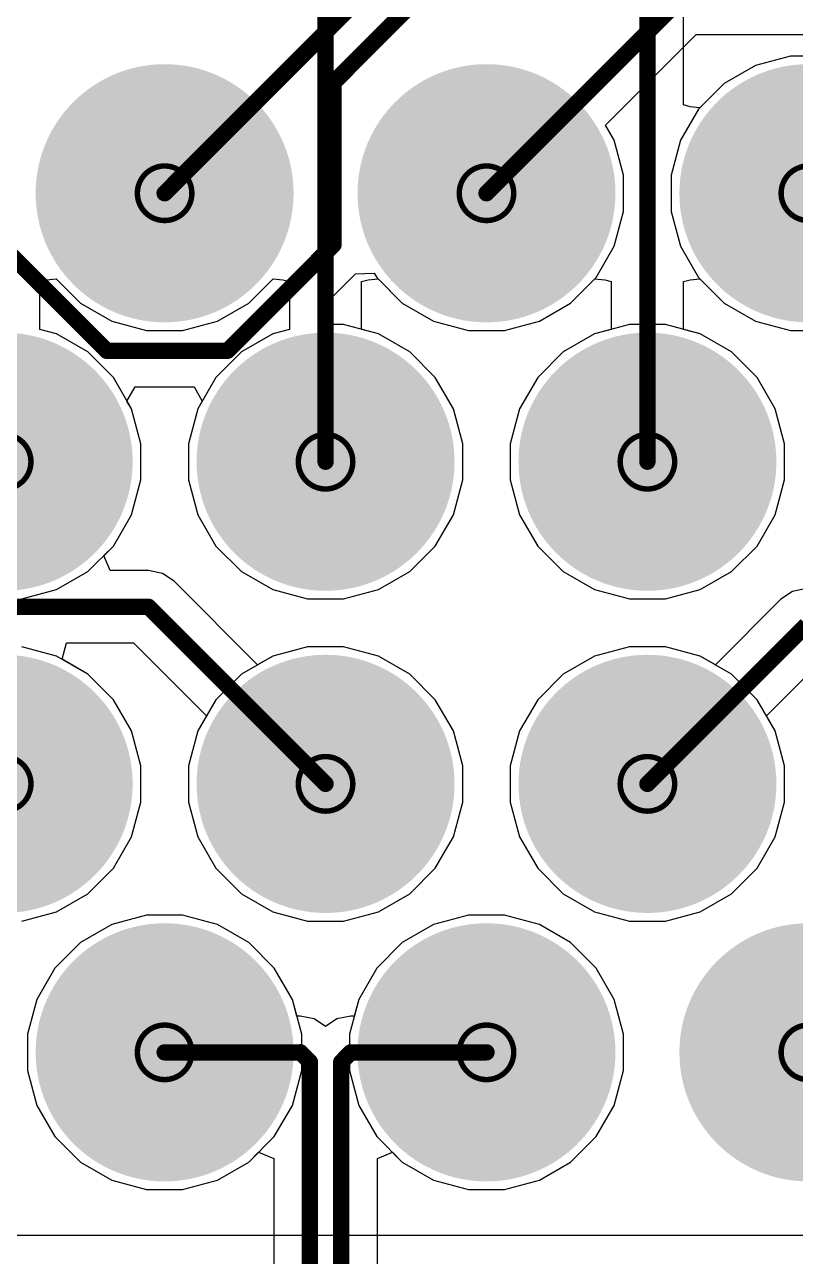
# Model space of a CAD drawing. Header units: inches. Extents: x -31 to 249, y -28 to 261.
# Drawn here: x 22.5 to 29.68, y 68.81 to 80.28 of the extents above; entities that cross this region are included whole.
import ezdxf

# ---------------------------------------------------------------- set-up
doc = ezdxf.new("R2010")
doc.units = ezdxf.units.IN
for name, color, linetype in [('Bottom Layer', 5, 'Continuous'), ('Bottom Solder', 6, 'Continuous'), ('Drill Drawing', 1, 'Continuous'), ('Multi-Layer', 9, 'Continuous'), ('Pad Holes', 156, 'Continuous'), ('Top Layer', 1, 'Continuous'), ('Top Solder', 216, 'Continuous')]:
    doc.layers.add(name, color=color, linetype=linetype)

# ---------------------------------------------------------------- blocks, each defined once
blk = doc.blocks.new('6437288_3_41')
at = {"layer": 'Bottom Layer'}
h = blk.add_hatch(color=5, dxfattribs=at)
edge = h.paths.add_edge_path()
edge.add_arc((13.25, 7.25), 1.1, 0, 360)
h = blk.add_hatch(color=5, dxfattribs=at)
edge = h.paths.add_edge_path()
edge.add_arc((16.25, 7.25), 1.1, 0, 360)
h = blk.add_hatch(color=5, dxfattribs=at)
edge = h.paths.add_edge_path()
edge.add_arc((19.25, 7.25), 1.1, 0, 360)
h = blk.add_hatch(color=5, dxfattribs=at)
edge = h.paths.add_edge_path()
edge.add_arc((14.75, 4.75), 1.1, 0, 360)
h = blk.add_hatch(color=5, dxfattribs=at)
edge = h.paths.add_edge_path()
edge.add_arc((17.75, 4.75), 1.1, 0, 360)
h = blk.add_hatch(color=5, dxfattribs=at)
edge = h.paths.add_edge_path()
edge.add_arc((20.75, 4.75), 1.1, 0, 360)
h = blk.add_hatch(color=5, dxfattribs=at)
edge = h.paths.add_edge_path()
edge.add_arc((14.75, 1.75), 1.1, 0, 360)
h = blk.add_hatch(color=5, dxfattribs=at)
edge = h.paths.add_edge_path()
edge.add_arc((17.75, 1.75), 1.1, 0, 360)
h = blk.add_hatch(color=5, dxfattribs=at)
edge = h.paths.add_edge_path()
edge.add_arc((20.75, 1.75), 1.1, 0, 360)
h = blk.add_hatch(color=5, dxfattribs=at)
edge = h.paths.add_edge_path()
edge.add_arc((13.25, -0.75), 1.1, 0, 360)
h = blk.add_hatch(color=5, dxfattribs=at)
edge = h.paths.add_edge_path()
edge.add_arc((16.25, -0.75), 1.1, 0, 360)
h = blk.add_hatch(color=5, dxfattribs=at)
edge = h.paths.add_edge_path()
edge.add_arc((19.25, -0.75), 1.1, 0, 360)
at = {"layer": 'Bottom Solder'}
h = blk.add_hatch(color=6, dxfattribs=at)
edge = h.paths.add_edge_path()
edge.add_arc((13.25, 7.25), 1.202, 0, 360)
h = blk.add_hatch(color=6, dxfattribs=at)
edge = h.paths.add_edge_path()
edge.add_arc((16.25, 7.25), 1.202, 0, 360)
h = blk.add_hatch(color=6, dxfattribs=at)
edge = h.paths.add_edge_path()
edge.add_arc((19.25, 7.25), 1.202, 0, 360)
h = blk.add_hatch(color=6, dxfattribs=at)
edge = h.paths.add_edge_path()
edge.add_arc((14.75, 4.75), 1.202, 0, 360)
h = blk.add_hatch(color=6, dxfattribs=at)
edge = h.paths.add_edge_path()
edge.add_arc((17.75, 4.75), 1.202, 0, 360)
h = blk.add_hatch(color=6, dxfattribs=at)
edge = h.paths.add_edge_path()
edge.add_arc((20.75, 4.75), 1.202, 0, 360)
h = blk.add_hatch(color=6, dxfattribs=at)
edge = h.paths.add_edge_path()
edge.add_arc((14.75, 1.75), 1.202, 0, 360)
h = blk.add_hatch(color=6, dxfattribs=at)
edge = h.paths.add_edge_path()
edge.add_arc((17.75, 1.75), 1.202, 0, 360)
h = blk.add_hatch(color=6, dxfattribs=at)
edge = h.paths.add_edge_path()
edge.add_arc((20.75, 1.75), 1.202, 0, 360)
h = blk.add_hatch(color=6, dxfattribs=at)
edge = h.paths.add_edge_path()
edge.add_arc((13.25, -0.75), 1.202, 0, 360)
h = blk.add_hatch(color=6, dxfattribs=at)
edge = h.paths.add_edge_path()
edge.add_arc((16.25, -0.75), 1.202, 0, 360)
h = blk.add_hatch(color=6, dxfattribs=at)
edge = h.paths.add_edge_path()
edge.add_arc((19.25, -0.75), 1.202, 0, 360)
at = {"layer": 'Multi-Layer'}
h = blk.add_hatch(color=9, dxfattribs=at)
edge = h.paths.add_edge_path()
edge.add_arc((13.25, 7.25), 1.1, 0, 360)
h = blk.add_hatch(color=9, dxfattribs=at)
edge = h.paths.add_edge_path()
edge.add_arc((16.25, 7.25), 1.1, 0, 360)
h = blk.add_hatch(color=9, dxfattribs=at)
edge = h.paths.add_edge_path()
edge.add_arc((19.25, 7.25), 1.1, 0, 360)
h = blk.add_hatch(color=9, dxfattribs=at)
edge = h.paths.add_edge_path()
edge.add_arc((14.75, 4.75), 1.1, 0, 360)
h = blk.add_hatch(color=9, dxfattribs=at)
edge = h.paths.add_edge_path()
edge.add_arc((17.75, 4.75), 1.1, 0, 360)
h = blk.add_hatch(color=9, dxfattribs=at)
edge = h.paths.add_edge_path()
edge.add_arc((20.75, 4.75), 1.1, 0, 360)
h = blk.add_hatch(color=9, dxfattribs=at)
edge = h.paths.add_edge_path()
edge.add_arc((14.75, 1.75), 1.1, 0, 360)
h = blk.add_hatch(color=9, dxfattribs=at)
edge = h.paths.add_edge_path()
edge.add_arc((17.75, 1.75), 1.1, 0, 360)
h = blk.add_hatch(color=9, dxfattribs=at)
edge = h.paths.add_edge_path()
edge.add_arc((20.75, 1.75), 1.1, 0, 360)
h = blk.add_hatch(color=9, dxfattribs=at)
edge = h.paths.add_edge_path()
edge.add_arc((13.25, -0.75), 1.1, 0, 360)
h = blk.add_hatch(color=9, dxfattribs=at)
edge = h.paths.add_edge_path()
edge.add_arc((16.25, -0.75), 1.1, 0, 360)
h = blk.add_hatch(color=9, dxfattribs=at)
edge = h.paths.add_edge_path()
edge.add_arc((19.25, -0.75), 1.1, 0, 360)
at = {"layer": 'Pad Holes'}
h = blk.add_hatch(color=7, dxfattribs=at)
edge = h.paths.add_edge_path()
edge.add_arc((13.25, 7.25), 0.65, 0, 360)
h = blk.add_hatch(color=7, dxfattribs=at)
edge = h.paths.add_edge_path()
edge.add_arc((16.25, 7.25), 0.65, 0, 360)
h = blk.add_hatch(color=7, dxfattribs=at)
edge = h.paths.add_edge_path()
edge.add_arc((19.25, 7.25), 0.65, 0, 360)
h = blk.add_hatch(color=7, dxfattribs=at)
edge = h.paths.add_edge_path()
edge.add_arc((14.75, 4.75), 0.65, 0, 360)
h = blk.add_hatch(color=7, dxfattribs=at)
edge = h.paths.add_edge_path()
edge.add_arc((17.75, 4.75), 0.65, 0, 360)
h = blk.add_hatch(color=7, dxfattribs=at)
edge = h.paths.add_edge_path()
edge.add_arc((20.75, 4.75), 0.65, 0, 360)
h = blk.add_hatch(color=7, dxfattribs=at)
edge = h.paths.add_edge_path()
edge.add_arc((14.75, 1.75), 0.65, 0, 360)
h = blk.add_hatch(color=7, dxfattribs=at)
edge = h.paths.add_edge_path()
edge.add_arc((17.75, 1.75), 0.65, 0, 360)
h = blk.add_hatch(color=7, dxfattribs=at)
edge = h.paths.add_edge_path()
edge.add_arc((20.75, 1.75), 0.65, 0, 360)
h = blk.add_hatch(color=7, dxfattribs=at)
edge = h.paths.add_edge_path()
edge.add_arc((13.25, -0.75), 0.65, 0, 360)
h = blk.add_hatch(color=7, dxfattribs=at)
edge = h.paths.add_edge_path()
edge.add_arc((16.25, -0.75), 0.65, 0, 360)
h = blk.add_hatch(color=7, dxfattribs=at)
edge = h.paths.add_edge_path()
edge.add_arc((19.25, -0.75), 0.65, 0, 360)
at = {"layer": 'Top Layer'}
h = blk.add_hatch(color=1, dxfattribs=at)
edge = h.paths.add_edge_path()
edge.add_arc((13.25, 7.25), 1.1, 0, 360)
h = blk.add_hatch(color=1, dxfattribs=at)
edge = h.paths.add_edge_path()
edge.add_arc((16.25, 7.25), 1.1, 0, 360)
h = blk.add_hatch(color=1, dxfattribs=at)
edge = h.paths.add_edge_path()
edge.add_arc((19.25, 7.25), 1.1, 0, 360)
h = blk.add_hatch(color=1, dxfattribs=at)
edge = h.paths.add_edge_path()
edge.add_arc((14.75, 4.75), 1.1, 0, 360)
h = blk.add_hatch(color=1, dxfattribs=at)
edge = h.paths.add_edge_path()
edge.add_arc((17.75, 4.75), 1.1, 0, 360)
h = blk.add_hatch(color=1, dxfattribs=at)
edge = h.paths.add_edge_path()
edge.add_arc((20.75, 4.75), 1.1, 0, 360)
h = blk.add_hatch(color=1, dxfattribs=at)
edge = h.paths.add_edge_path()
edge.add_arc((14.75, 1.75), 1.1, 0, 360)
h = blk.add_hatch(color=1, dxfattribs=at)
edge = h.paths.add_edge_path()
edge.add_arc((17.75, 1.75), 1.1, 0, 360)
h = blk.add_hatch(color=1, dxfattribs=at)
edge = h.paths.add_edge_path()
edge.add_arc((20.75, 1.75), 1.1, 0, 360)
h = blk.add_hatch(color=1, dxfattribs=at)
edge = h.paths.add_edge_path()
edge.add_arc((13.25, -0.75), 1.1, 0, 360)
h = blk.add_hatch(color=1, dxfattribs=at)
edge = h.paths.add_edge_path()
edge.add_arc((16.25, -0.75), 1.1, 0, 360)
h = blk.add_hatch(color=1, dxfattribs=at)
edge = h.paths.add_edge_path()
edge.add_arc((19.25, -0.75), 1.1, 0, 360)
at = {"layer": 'Top Solder'}
h = blk.add_hatch(color=216, dxfattribs=at)
edge = h.paths.add_edge_path()
edge.add_arc((13.25, 7.25), 1.202, 0, 360)
h = blk.add_hatch(color=216, dxfattribs=at)
edge = h.paths.add_edge_path()
edge.add_arc((16.25, 7.25), 1.202, 0, 360)
h = blk.add_hatch(color=216, dxfattribs=at)
edge = h.paths.add_edge_path()
edge.add_arc((19.25, 7.25), 1.202, 0, 360)
h = blk.add_hatch(color=216, dxfattribs=at)
edge = h.paths.add_edge_path()
edge.add_arc((14.75, 4.75), 1.202, 0, 360)
h = blk.add_hatch(color=216, dxfattribs=at)
edge = h.paths.add_edge_path()
edge.add_arc((17.75, 4.75), 1.202, 0, 360)
h = blk.add_hatch(color=216, dxfattribs=at)
edge = h.paths.add_edge_path()
edge.add_arc((20.75, 4.75), 1.202, 0, 360)
h = blk.add_hatch(color=216, dxfattribs=at)
edge = h.paths.add_edge_path()
edge.add_arc((14.75, 1.75), 1.202, 0, 360)
h = blk.add_hatch(color=216, dxfattribs=at)
edge = h.paths.add_edge_path()
edge.add_arc((17.75, 1.75), 1.202, 0, 360)
h = blk.add_hatch(color=216, dxfattribs=at)
edge = h.paths.add_edge_path()
edge.add_arc((20.75, 1.75), 1.202, 0, 360)
h = blk.add_hatch(color=216, dxfattribs=at)
edge = h.paths.add_edge_path()
edge.add_arc((13.25, -0.75), 1.202, 0, 360)
h = blk.add_hatch(color=216, dxfattribs=at)
edge = h.paths.add_edge_path()
edge.add_arc((16.25, -0.75), 1.202, 0, 360)
h = blk.add_hatch(color=216, dxfattribs=at)
edge = h.paths.add_edge_path()
edge.add_arc((19.25, -0.75), 1.202, 0, 360)

msp = doc.modelspace()

# ---------------------------------------------------------------- linework, layer by layer
at = {"layer": 'Bottom Layer'}
for p, q in [((28.637, 79.528), (28.637, 82.51)), ((29.633, 79.983), (29.308, 79.896)), ((29.969, 79.983), (29.633, 79.983)), ((29.308, 79.896), (29.016, 79.728)), ((29.016, 79.728), (28.79, 79.502)), ((28.699, 79.512), (28.637, 79.528)), ((28.79, 79.502), (28.699, 79.512)), ((22.637, 77.883), (22.699, 77.9)), ((22.637, 77.438), (22.637, 77.883)), ((22.699, 77.9), (22.79, 77.909)), ((22.79, 77.909), (23.016, 77.683)), ((24.585, 77.683), (24.812, 77.909)), ((24.812, 77.909), (24.903, 77.9)), ((24.903, 77.9), (24.964, 77.883)), ((24.964, 77.883), (24.964, 77.438)), ((25.637, 77.883), (25.699, 77.9)), ((25.637, 77.438), (25.637, 77.883)), ((25.699, 77.9), (25.79, 77.909)), ((25.79, 77.909), (26.016, 77.683)), ((27.585, 77.683), (27.812, 77.909)), ((27.812, 77.909), (27.903, 77.9)), ((27.903, 77.9), (27.964, 77.883)), ((27.964, 77.883), (27.964, 77.438)), ((28.637, 77.883), (28.699, 77.9)), ((28.637, 77.438), (28.637, 77.883)), ((28.699, 77.9), (28.79, 77.909)), ((28.79, 77.909), (29.016, 77.683)), ((23.016, 77.683), (23.308, 77.515)), ((24.294, 77.515), (24.585, 77.683)), ((26.016, 77.683), (26.308, 77.515)), ((27.294, 77.515), (27.585, 77.683)), ((29.016, 77.683), (29.308, 77.515)), ((22.794, 77.396), (22.637, 77.438)), ((23.308, 77.515), (23.633, 77.428)), ((23.633, 77.428), (23.969, 77.428)), ((23.969, 77.428), (24.294, 77.515)), ((24.964, 77.438), (24.808, 77.396)), ((25.794, 77.396), (25.637, 77.438)), ((26.308, 77.515), (26.633, 77.428)), ((26.633, 77.428), (26.969, 77.428)), ((26.969, 77.428), (27.294, 77.515)), ((27.964, 77.438), (27.808, 77.396)), ((28.794, 77.396), (28.637, 77.438)), ((29.308, 77.515), (29.633, 77.428)), ((29.633, 77.428), (29.969, 77.428)), ((23.085, 77.228), (22.794, 77.396)), ((24.808, 77.396), (24.516, 77.228)), ((26.085, 77.228), (25.794, 77.396)), ((27.808, 77.396), (27.516, 77.228)), ((29.085, 77.228), (28.794, 77.396)), ((23.323, 76.99), (23.085, 77.228)), ((24.516, 77.228), (24.278, 76.99)), ((26.323, 76.99), (26.085, 77.228)), ((27.516, 77.228), (27.278, 76.99)), ((29.323, 76.99), (29.085, 77.228)), ((23.492, 76.699), (23.323, 76.99)), ((24.278, 76.99), (24.11, 76.699)), ((26.492, 76.699), (26.323, 76.99)), ((27.278, 76.99), (27.11, 76.699)), ((29.492, 76.699), (29.323, 76.99)), ((23.579, 76.374), (23.492, 76.699)), ((24.11, 76.699), (24.023, 76.374)), ((26.579, 76.374), (26.492, 76.699)), ((27.11, 76.699), (27.023, 76.374)), ((29.579, 76.374), (29.492, 76.699)), ((23.579, 76.037), (23.579, 76.374)), ((24.023, 76.374), (24.023, 76.037)), ((26.579, 76.037), (26.579, 76.374)), ((27.023, 76.374), (27.023, 76.037)), ((29.579, 76.037), (29.579, 76.374)), ((23.492, 75.712), (23.579, 76.037)), ((24.023, 76.037), (24.11, 75.712)), ((26.492, 75.712), (26.579, 76.037)), ((27.023, 76.037), (27.11, 75.712)), ((29.492, 75.712), (29.579, 76.037)), ((23.323, 75.421), (23.492, 75.712)), ((24.11, 75.712), (24.278, 75.421)), ((26.323, 75.421), (26.492, 75.712)), ((27.11, 75.712), (27.278, 75.421)), ((29.323, 75.421), (29.492, 75.712)), ((23.235, 75.333), (23.323, 75.421)), ((24.278, 75.421), (24.516, 75.183)), ((26.085, 75.183), (26.323, 75.421)), ((27.278, 75.421), (27.516, 75.183)), ((29.085, 75.183), (29.323, 75.421)), ((23.293, 75.192), (23.235, 75.333)), ((23.651, 75.192), (23.293, 75.192)), ((23.78, 75.166), (23.651, 75.192)), ((23.889, 75.093), (23.78, 75.166)), ((24.516, 75.183), (24.808, 75.015)), ((25.794, 75.015), (26.085, 75.183)), ((27.516, 75.183), (27.808, 75.015)), ((28.794, 75.015), (29.085, 75.183)), ((24.667, 74.315), (23.889, 75.093)), ((24.808, 75.015), (25.133, 74.928)), ((25.469, 74.928), (25.794, 75.015)), ((27.808, 75.015), (28.133, 74.928)), ((28.469, 74.928), (28.794, 75.015)), ((25.133, 74.928), (25.469, 74.928)), ((28.133, 74.928), (28.469, 74.928)), ((22.846, 74.366), (22.887, 74.519)), ((22.887, 74.519), (23.512, 74.519)), ((23.512, 74.519), (24.191, 73.839)), ((25.133, 74.483), (24.808, 74.396)), ((25.469, 74.483), (25.133, 74.483)), ((25.794, 74.396), (25.469, 74.483)), ((28.133, 74.483), (27.808, 74.396)), ((28.469, 74.483), (28.133, 74.483)), ((28.794, 74.396), (28.469, 74.483)), ((23.085, 74.228), (22.846, 74.366)), ((24.808, 74.396), (24.667, 74.315)), ((26.085, 74.228), (25.794, 74.396)), ((27.808, 74.396), (27.516, 74.228)), ((29.085, 74.228), (28.794, 74.396)), ((23.323, 73.99), (23.085, 74.228)), ((26.323, 73.99), (26.085, 74.228)), ((27.516, 74.228), (27.278, 73.99)), ((29.323, 73.99), (29.085, 74.228)), ((23.492, 73.699), (23.323, 73.99)), ((26.492, 73.699), (26.323, 73.99)), ((27.278, 73.99), (27.11, 73.699)), ((29.492, 73.699), (29.323, 73.99)), ((24.191, 73.839), (24.11, 73.699)), ((23.579, 73.374), (23.492, 73.699)), ((24.11, 73.699), (24.023, 73.374)), ((26.579, 73.374), (26.492, 73.699)), ((27.11, 73.699), (27.023, 73.374)), ((29.579, 73.374), (29.492, 73.699)), ((23.579, 73.037), (23.579, 73.374)), ((24.023, 73.374), (24.023, 73.037)), ((26.579, 73.037), (26.579, 73.374)), ((27.023, 73.374), (27.023, 73.037)), ((29.579, 73.037), (29.579, 73.374)), ((23.492, 72.712), (23.579, 73.037)), ((24.023, 73.037), (24.11, 72.712)), ((26.492, 72.712), (26.579, 73.037)), ((27.023, 73.037), (27.11, 72.712)), ((29.492, 72.712), (29.579, 73.037)), ((23.323, 72.421), (23.492, 72.712)), ((24.11, 72.712), (24.278, 72.421)), ((26.323, 72.421), (26.492, 72.712)), ((27.11, 72.712), (27.278, 72.421)), ((29.323, 72.421), (29.492, 72.712)), ((23.085, 72.183), (23.323, 72.421)), ((24.278, 72.421), (24.516, 72.183)), ((26.085, 72.183), (26.323, 72.421)), ((27.278, 72.421), (27.516, 72.183)), ((29.085, 72.183), (29.323, 72.421)), ((22.794, 72.015), (23.085, 72.183)), ((24.516, 72.183), (24.808, 72.015)), ((25.794, 72.015), (26.085, 72.183)), ((27.516, 72.183), (27.808, 72.015)), ((28.794, 72.015), (29.085, 72.183)), ((22.469, 71.928), (22.794, 72.015)), ((23.633, 71.983), (23.308, 71.896)), ((23.969, 71.983), (23.633, 71.983)), ((24.294, 71.896), (23.969, 71.983)), ((24.808, 72.015), (25.133, 71.928)), ((25.133, 71.928), (25.469, 71.928)), ((25.469, 71.928), (25.794, 72.015)), ((26.633, 71.983), (26.308, 71.896)), ((26.969, 71.983), (26.633, 71.983)), ((27.294, 71.896), (26.969, 71.983)), ((27.808, 72.015), (28.133, 71.928)), ((28.133, 71.928), (28.469, 71.928)), ((28.469, 71.928), (28.794, 72.015)), ((23.308, 71.896), (23.016, 71.728)), ((24.585, 71.728), (24.294, 71.896)), ((26.308, 71.896), (26.016, 71.728)), ((27.585, 71.728), (27.294, 71.896)), ((23.016, 71.728), (22.778, 71.49)), ((24.823, 71.49), (24.585, 71.728)), ((26.016, 71.728), (25.778, 71.49)), ((27.823, 71.49), (27.585, 71.728)), ((22.778, 71.49), (22.61, 71.199)), ((24.992, 71.199), (24.823, 71.49)), ((25.778, 71.49), (25.61, 71.199)), ((27.992, 71.199), (27.823, 71.49)), ((22.61, 71.199), (22.523, 70.874)), ((25.079, 70.874), (24.992, 71.199)), ((25.61, 71.199), (25.523, 70.874)), ((28.079, 70.874), (27.992, 71.199)), ((22.523, 70.874), (22.523, 70.537)), ((25.079, 70.537), (25.079, 70.874)), ((25.523, 70.874), (25.523, 70.537)), ((28.079, 70.537), (28.079, 70.874)), ((22.523, 70.537), (22.61, 70.212)), ((24.992, 70.212), (25.079, 70.537)), ((25.523, 70.537), (25.61, 70.212)), ((27.992, 70.212), (28.079, 70.537)), ((22.61, 70.212), (22.778, 69.921)), ((24.823, 69.921), (24.992, 70.212)), ((25.61, 70.212), (25.778, 69.921)), ((27.823, 69.921), (27.992, 70.212)), ((22.778, 69.921), (23.016, 69.683)), ((24.585, 69.683), (24.823, 69.921)), ((25.778, 69.921), (26.016, 69.683)), ((27.585, 69.683), (27.823, 69.921)), ((23.016, 69.683), (23.308, 69.515)), ((24.294, 69.515), (24.585, 69.683)), ((26.016, 69.683), (26.308, 69.515)), ((27.294, 69.515), (27.585, 69.683)), ((23.308, 69.515), (23.633, 69.428)), ((23.969, 69.428), (24.294, 69.515)), ((26.308, 69.515), (26.633, 69.428)), ((26.969, 69.428), (27.294, 69.515)), ((23.633, 69.428), (23.969, 69.428)), ((26.633, 69.428), (26.969, 69.428)), ((33.451, 69), (19.77, 69))]:
    msp.add_line(p, q, dxfattribs=at)
for points in [[(28.301, 76.206, 0.152, 0.152, 0), (28.301, 82.956, 0.152, 0.152, 0)], [(25.301, 76.206, 0.152, 0.152, 0), (25.301, 82.349, 0.152, 0.152, 0)], [(14.918, 74.855, 0.152, 0.152, 0), (23.651, 74.855, 0.152, 0.152, 0)], [(23.651, 74.855, 0.152, 0.152, 0), (25.301, 73.206, 0.152, 0.152, 0)]]:
    msp.add_lwpolyline(points, format="xyseb", dxfattribs=at)
for points in [[(25.263, 76.206, 0.0762, 0.0762, 1), (25.339, 76.206, 0.0762, 0.0762, 1)], [(28.263, 76.206, 0.0762, 0.0762, 1), (28.339, 76.206, 0.0762, 0.0762, 1)], [(23.613, 74.855, 0.0762, 0.0762, 1), (23.689, 74.855, 0.0762, 0.0762, 1)], [(23.613, 74.855, 0.0762, 0.0762, 1), (23.689, 74.855, 0.0762, 0.0762, 1)], [(25.263, 73.206, 0.0762, 0.0762, 1), (25.339, 73.206, 0.0762, 0.0762, 1)]]:
    msp.add_lwpolyline(points, format="xyseb", close=True, dxfattribs=at)
at = {"layer": 'Drill Drawing'}
for points in [[(24.055, 78.706, 0.0508, 0.0508, 1), (23.547, 78.706, 0.0508, 0.0508, 1)], [(27.055, 78.706, 0.0508, 0.0508, 1), (26.547, 78.706, 0.0508, 0.0508, 1)], [(30.055, 78.706, 0.0508, 0.0508, 1), (29.547, 78.706, 0.0508, 0.0508, 1)], [(23.534, 78.706, 0.0254, 0.0254, 1), (23.56, 78.706, 0.0254, 0.0254, 1)], [(24.042, 78.706, 0.0254, 0.0254, 1), (24.068, 78.706, 0.0254, 0.0254, 1)], [(26.534, 78.706, 0.0254, 0.0254, 1), (26.56, 78.706, 0.0254, 0.0254, 1)], [(27.042, 78.706, 0.0254, 0.0254, 1), (27.068, 78.706, 0.0254, 0.0254, 1)], [(29.534, 78.706, 0.0254, 0.0254, 1), (29.56, 78.706, 0.0254, 0.0254, 1)], [(22.555, 76.206, 0.0508, 0.0508, 1), (22.047, 76.206, 0.0508, 0.0508, 1)], [(25.555, 76.206, 0.0508, 0.0508, 1), (25.047, 76.206, 0.0508, 0.0508, 1)], [(28.555, 76.206, 0.0508, 0.0508, 1), (28.047, 76.206, 0.0508, 0.0508, 1)], [(22.542, 76.206, 0.0254, 0.0254, 1), (22.568, 76.206, 0.0254, 0.0254, 1)], [(25.034, 76.206, 0.0254, 0.0254, 1), (25.06, 76.206, 0.0254, 0.0254, 1)], [(25.542, 76.206, 0.0254, 0.0254, 1), (25.568, 76.206, 0.0254, 0.0254, 1)], [(28.034, 76.206, 0.0254, 0.0254, 1), (28.06, 76.206, 0.0254, 0.0254, 1)], [(28.542, 76.206, 0.0254, 0.0254, 1), (28.568, 76.206, 0.0254, 0.0254, 1)], [(22.555, 73.206, 0.0508, 0.0508, 1), (22.047, 73.206, 0.0508, 0.0508, 1)], [(25.555, 73.206, 0.0508, 0.0508, 1), (25.047, 73.206, 0.0508, 0.0508, 1)], [(28.555, 73.206, 0.0508, 0.0508, 1), (28.047, 73.206, 0.0508, 0.0508, 1)], [(22.542, 73.206, 0.0254, 0.0254, 1), (22.568, 73.206, 0.0254, 0.0254, 1)], [(25.034, 73.206, 0.0254, 0.0254, 1), (25.06, 73.206, 0.0254, 0.0254, 1)], [(25.542, 73.206, 0.0254, 0.0254, 1), (25.568, 73.206, 0.0254, 0.0254, 1)], [(28.034, 73.206, 0.0254, 0.0254, 1), (28.06, 73.206, 0.0254, 0.0254, 1)], [(28.542, 73.206, 0.0254, 0.0254, 1), (28.568, 73.206, 0.0254, 0.0254, 1)], [(24.055, 70.706, 0.0508, 0.0508, 1), (23.547, 70.706, 0.0508, 0.0508, 1)], [(27.055, 70.706, 0.0508, 0.0508, 1), (26.547, 70.706, 0.0508, 0.0508, 1)], [(30.055, 70.706, 0.0508, 0.0508, 1), (29.547, 70.706, 0.0508, 0.0508, 1)], [(23.534, 70.706, 0.0254, 0.0254, 1), (23.56, 70.706, 0.0254, 0.0254, 1)], [(24.042, 70.706, 0.0254, 0.0254, 1), (24.068, 70.706, 0.0254, 0.0254, 1)], [(26.534, 70.706, 0.0254, 0.0254, 1), (26.56, 70.706, 0.0254, 0.0254, 1)], [(27.042, 70.706, 0.0254, 0.0254, 1), (27.068, 70.706, 0.0254, 0.0254, 1)], [(29.534, 70.706, 0.0254, 0.0254, 1), (29.56, 70.706, 0.0254, 0.0254, 1)]]:
    msp.add_lwpolyline(points, format="xyseb", close=True, dxfattribs=at)
at = {"layer": 'Top Layer'}
for p, q in [((27.91, 79.339), (28.754, 80.183)), ((28.754, 80.183), (30.603, 80.183)), ((29.633, 79.983), (29.308, 79.896)), ((29.969, 79.983), (29.633, 79.983)), ((29.308, 79.896), (29.016, 79.728)), ((29.016, 79.728), (28.778, 79.49)), ((28.778, 79.49), (28.61, 79.199)), ((27.992, 79.199), (27.91, 79.339)), ((28.079, 78.874), (27.992, 79.199)), ((28.61, 79.199), (28.523, 78.874)), ((28.079, 78.537), (28.079, 78.874)), ((28.523, 78.874), (28.523, 78.537)), ((27.992, 78.212), (28.079, 78.537)), ((28.523, 78.537), (28.61, 78.212)), ((27.823, 77.921), (27.992, 78.212)), ((28.61, 78.212), (28.778, 77.921)), ((25.26, 77.636), (25.581, 77.957)), ((25.581, 77.957), (25.755, 77.962)), ((25.755, 77.962), (25.778, 77.921)), ((25.778, 77.921), (26.016, 77.683)), ((27.585, 77.683), (27.823, 77.921)), ((28.778, 77.921), (29.016, 77.683)), ((26.016, 77.683), (26.308, 77.515)), ((27.294, 77.515), (27.585, 77.683)), ((29.016, 77.683), (29.308, 77.515)), ((25.323, 77.483), (25.26, 77.636)), ((25.469, 77.483), (25.323, 77.483)), ((25.794, 77.396), (25.469, 77.483)), ((26.308, 77.515), (26.633, 77.428)), ((26.633, 77.428), (26.969, 77.428)), ((26.969, 77.428), (27.294, 77.515)), ((28.133, 77.483), (27.808, 77.396)), ((28.469, 77.483), (28.133, 77.483)), ((28.794, 77.396), (28.469, 77.483)), ((29.308, 77.515), (29.633, 77.428)), ((29.633, 77.428), (29.969, 77.428)), ((26.085, 77.228), (25.794, 77.396)), ((27.808, 77.396), (27.516, 77.228)), ((29.085, 77.228), (28.794, 77.396)), ((26.323, 76.99), (26.085, 77.228)), ((27.516, 77.228), (27.278, 76.99)), ((29.323, 76.99), (29.085, 77.228)), ((26.492, 76.699), (26.323, 76.99)), ((27.278, 76.99), (27.11, 76.699)), ((29.492, 76.699), (29.323, 76.99)), ((23.45, 76.77), (23.527, 76.902)), ((23.527, 76.902), (24.075, 76.902)), ((24.075, 76.902), (24.151, 76.77)), ((23.492, 76.699), (23.45, 76.77)), ((24.151, 76.77), (24.11, 76.699)), ((23.579, 76.374), (23.492, 76.699)), ((24.11, 76.699), (24.023, 76.374)), ((26.579, 76.374), (26.492, 76.699)), ((27.11, 76.699), (27.023, 76.374)), ((29.579, 76.374), (29.492, 76.699)), ((23.579, 76.037), (23.579, 76.374)), ((24.023, 76.374), (24.023, 76.037)), ((26.579, 76.037), (26.579, 76.374)), ((27.023, 76.374), (27.023, 76.037)), ((29.579, 76.037), (29.579, 76.374)), ((23.492, 75.712), (23.579, 76.037)), ((24.023, 76.037), (24.11, 75.712)), ((26.492, 75.712), (26.579, 76.037)), ((27.023, 76.037), (27.11, 75.712)), ((29.492, 75.712), (29.579, 76.037)), ((23.323, 75.421), (23.492, 75.712)), ((24.11, 75.712), (24.278, 75.421)), ((26.323, 75.421), (26.492, 75.712)), ((27.11, 75.712), (27.278, 75.421)), ((29.323, 75.421), (29.492, 75.712)), ((23.085, 75.183), (23.323, 75.421)), ((24.278, 75.421), (24.516, 75.183)), ((26.085, 75.183), (26.323, 75.421)), ((27.278, 75.421), (27.516, 75.183)), ((29.085, 75.183), (29.323, 75.421)), ((22.794, 75.015), (23.085, 75.183)), ((24.516, 75.183), (24.808, 75.015)), ((25.794, 75.015), (26.085, 75.183)), ((27.516, 75.183), (27.808, 75.015)), ((28.794, 75.015), (29.085, 75.183)), ((22.469, 74.928), (22.794, 75.015)), ((24.808, 75.015), (25.133, 74.928)), ((25.469, 74.928), (25.794, 75.015)), ((27.808, 75.015), (28.133, 74.928)), ((28.469, 74.928), (28.794, 75.015)), ((29.783, 75.024), (29.654, 74.998)), ((25.133, 74.928), (25.469, 74.928)), ((28.133, 74.928), (28.469, 74.928)), ((29.544, 74.925), (28.934, 74.315)), ((29.654, 74.998), (29.544, 74.925)), ((22.794, 74.396), (22.469, 74.483)), ((25.133, 74.483), (24.808, 74.396)), ((25.469, 74.483), (25.133, 74.483)), ((25.794, 74.396), (25.469, 74.483)), ((28.133, 74.483), (27.808, 74.396)), ((28.469, 74.483), (28.133, 74.483)), ((28.794, 74.396), (28.469, 74.483)), ((23.085, 74.228), (22.794, 74.396)), ((24.808, 74.396), (24.516, 74.228)), ((26.085, 74.228), (25.794, 74.396)), ((27.808, 74.396), (27.516, 74.228)), ((28.934, 74.315), (28.794, 74.396)), ((29.41, 73.839), (29.922, 74.351)), ((23.323, 73.99), (23.085, 74.228)), ((24.516, 74.228), (24.278, 73.99)), ((26.323, 73.99), (26.085, 74.228)), ((27.516, 74.228), (27.278, 73.99)), ((23.492, 73.699), (23.323, 73.99)), ((24.278, 73.99), (24.11, 73.699)), ((26.492, 73.699), (26.323, 73.99)), ((27.278, 73.99), (27.11, 73.699)), ((29.492, 73.699), (29.41, 73.839)), ((23.579, 73.374), (23.492, 73.699)), ((24.11, 73.699), (24.023, 73.374)), ((26.579, 73.374), (26.492, 73.699)), ((27.11, 73.699), (27.023, 73.374)), ((29.579, 73.374), (29.492, 73.699)), ((23.579, 73.037), (23.579, 73.374)), ((24.023, 73.374), (24.023, 73.037)), ((26.579, 73.037), (26.579, 73.374)), ((27.023, 73.374), (27.023, 73.037)), ((29.579, 73.037), (29.579, 73.374)), ((23.492, 72.712), (23.579, 73.037)), ((24.023, 73.037), (24.11, 72.712)), ((26.492, 72.712), (26.579, 73.037)), ((27.023, 73.037), (27.11, 72.712)), ((29.492, 72.712), (29.579, 73.037)), ((23.323, 72.421), (23.492, 72.712)), ((24.11, 72.712), (24.278, 72.421)), ((26.323, 72.421), (26.492, 72.712)), ((27.11, 72.712), (27.278, 72.421)), ((29.323, 72.421), (29.492, 72.712)), ((23.085, 72.183), (23.323, 72.421)), ((24.278, 72.421), (24.516, 72.183)), ((26.085, 72.183), (26.323, 72.421)), ((27.278, 72.421), (27.516, 72.183)), ((29.085, 72.183), (29.323, 72.421)), ((22.794, 72.015), (23.085, 72.183)), ((24.516, 72.183), (24.808, 72.015)), ((25.794, 72.015), (26.085, 72.183)), ((27.516, 72.183), (27.808, 72.015)), ((28.794, 72.015), (29.085, 72.183)), ((22.469, 71.928), (22.794, 72.015)), ((23.633, 71.983), (23.308, 71.896)), ((23.969, 71.983), (23.633, 71.983)), ((24.294, 71.896), (23.969, 71.983)), ((24.808, 72.015), (25.133, 71.928)), ((25.133, 71.928), (25.469, 71.928)), ((25.469, 71.928), (25.794, 72.015)), ((26.633, 71.983), (26.308, 71.896)), ((26.969, 71.983), (26.633, 71.983)), ((27.294, 71.896), (26.969, 71.983)), ((27.808, 72.015), (28.133, 71.928)), ((28.133, 71.928), (28.469, 71.928)), ((28.469, 71.928), (28.794, 72.015)), ((23.308, 71.896), (23.016, 71.728)), ((24.585, 71.728), (24.294, 71.896)), ((26.308, 71.896), (26.016, 71.728)), ((27.585, 71.728), (27.294, 71.896)), ((23.016, 71.728), (22.778, 71.49)), ((24.823, 71.49), (24.585, 71.728)), ((26.016, 71.728), (25.778, 71.49)), ((27.823, 71.49), (27.585, 71.728)), ((22.778, 71.49), (22.61, 71.199)), ((24.992, 71.199), (24.823, 71.49)), ((25.778, 71.49), (25.61, 71.199)), ((27.992, 71.199), (27.823, 71.49)), ((22.61, 71.199), (22.523, 70.874)), ((25.033, 71.042), (24.992, 71.199)), ((25.61, 71.199), (25.568, 71.042)), ((28.079, 70.874), (27.992, 71.199)), ((25.065, 71.042), (25.033, 71.042)), ((25.194, 71.017), (25.065, 71.042)), ((25.301, 70.946), (25.194, 71.017)), ((25.407, 71.017), (25.301, 70.946)), ((25.536, 71.042), (25.407, 71.017)), ((25.568, 71.042), (25.536, 71.042)), ((22.523, 70.874), (22.523, 70.537)), ((28.079, 70.537), (28.079, 70.874)), ((22.523, 70.537), (22.61, 70.212)), ((27.992, 70.212), (28.079, 70.537)), ((22.61, 70.212), (22.778, 69.921)), ((27.823, 69.921), (27.992, 70.212)), ((22.778, 69.921), (23.016, 69.683)), ((27.585, 69.683), (27.823, 69.921)), ((24.585, 69.683), (24.677, 69.775)), ((24.677, 69.775), (24.818, 69.717)), ((25.784, 69.717), (25.924, 69.775)), ((25.924, 69.775), (26.016, 69.683)), ((23.016, 69.683), (23.308, 69.515)), ((24.294, 69.515), (24.585, 69.683)), ((24.818, 69.717), (24.818, 67.83)), ((25.784, 67.57), (25.784, 69.717)), ((26.016, 69.683), (26.308, 69.515)), ((27.294, 69.515), (27.585, 69.683)), ((23.308, 69.515), (23.633, 69.428)), ((23.969, 69.428), (24.294, 69.515)), ((26.308, 69.515), (26.633, 69.428)), ((26.969, 69.428), (27.294, 69.515)), ((23.633, 69.428), (23.969, 69.428)), ((26.633, 69.428), (26.969, 69.428))]:
    msp.add_line(p, q, dxfattribs=at)
for points in [[(23.801, 78.706, 0.152, 0.152, 0), (26.449, 81.353, 0.152, 0.152, 0)], [(25.376, 79.737, 0.152, 0.152, 0), (26.564, 80.925, 0.152, 0.152, 0)], [(26.801, 78.706, 0.152, 0.152, 0), (28.615, 80.52, 0.152, 0.152, 0)], [(25.376, 78.228, 0.152, 0.152, 0), (25.376, 79.737, 0.152, 0.152, 0)], [(22.04, 78.461, 0.152, 0.152, 0), (23.262, 77.239, 0.152, 0.152, 0)], [(24.387, 77.239, 0.152, 0.152, 0), (25.376, 78.228, 0.152, 0.152, 0)], [(23.262, 77.239, 0.152, 0.152, 0), (24.387, 77.239, 0.152, 0.152, 0)], [(28.301, 73.206, 0.152, 0.152, 0), (29.783, 74.687, 0.152, 0.152, 0)], [(23.801, 70.706, 0.152, 0.152, 0), (25.065, 70.706, 0.152, 0.152, 0)], [(25.065, 70.706, 0.152, 0.152, 0), (25.155, 70.616, 0.152, 0.152, 0)], [(25.447, 70.616, 0.152, 0.152, 0), (25.536, 70.706, 0.152, 0.152, 0)], [(25.536, 70.706, 0.152, 0.152, 0), (26.801, 70.706, 0.152, 0.152, 0)], [(25.155, 67.691, 0.152, 0.152, 0), (25.155, 70.616, 0.152, 0.152, 0)], [(25.447, 67.57, 0.152, 0.152, 0), (25.447, 70.616, 0.152, 0.152, 0)]]:
    msp.add_lwpolyline(points, format="xyseb", dxfattribs=at)
for points in [[(25.338, 79.737, 0.0762, 0.0762, 1), (25.414, 79.737, 0.0762, 0.0762, 1)], [(25.338, 79.737, 0.0762, 0.0762, 1), (25.414, 79.737, 0.0762, 0.0762, 1)], [(23.763, 78.706, 0.0762, 0.0762, 1), (23.839, 78.706, 0.0762, 0.0762, 1)], [(26.763, 78.706, 0.0762, 0.0762, 1), (26.839, 78.706, 0.0762, 0.0762, 1)], [(25.338, 78.228, 0.0762, 0.0762, 1), (25.414, 78.228, 0.0762, 0.0762, 1)], [(25.338, 78.228, 0.0762, 0.0762, 1), (25.414, 78.228, 0.0762, 0.0762, 1)], [(23.224, 77.239, 0.0762, 0.0762, 1), (23.3, 77.239, 0.0762, 0.0762, 1)], [(23.224, 77.239, 0.0762, 0.0762, 1), (23.3, 77.239, 0.0762, 0.0762, 1)], [(24.349, 77.239, 0.0762, 0.0762, 1), (24.425, 77.239, 0.0762, 0.0762, 1)], [(24.349, 77.239, 0.0762, 0.0762, 1), (24.425, 77.239, 0.0762, 0.0762, 1)], [(28.263, 73.206, 0.0762, 0.0762, 1), (28.339, 73.206, 0.0762, 0.0762, 1)], [(23.763, 70.706, 0.0762, 0.0762, 1), (23.839, 70.706, 0.0762, 0.0762, 1)], [(25.027, 70.706, 0.0762, 0.0762, 1), (25.104, 70.706, 0.0762, 0.0762, 1)], [(25.027, 70.706, 0.0762, 0.0762, 1), (25.104, 70.706, 0.0762, 0.0762, 1)], [(25.498, 70.706, 0.0762, 0.0762, 1), (25.574, 70.706, 0.0762, 0.0762, 1)], [(25.498, 70.706, 0.0762, 0.0762, 1), (25.574, 70.706, 0.0762, 0.0762, 1)], [(26.763, 70.706, 0.0762, 0.0762, 1), (26.839, 70.706, 0.0762, 0.0762, 1)], [(25.117, 70.616, 0.0762, 0.0762, 1), (25.193, 70.616, 0.0762, 0.0762, 1)], [(25.117, 70.616, 0.0762, 0.0762, 1), (25.193, 70.616, 0.0762, 0.0762, 1)], [(25.409, 70.616, 0.0762, 0.0762, 1), (25.485, 70.616, 0.0762, 0.0762, 1)], [(25.409, 70.616, 0.0762, 0.0762, 1), (25.485, 70.616, 0.0762, 0.0762, 1)]]:
    msp.add_lwpolyline(points, format="xyseb", close=True, dxfattribs=at)

# ---------------------------------------------------------------- block references
at = {"rotation": 180}
msp.add_blockref('6437288_3_41', (43.051, 77.956), dxfattribs=at)

doc.saveas('drawing.dxf')
